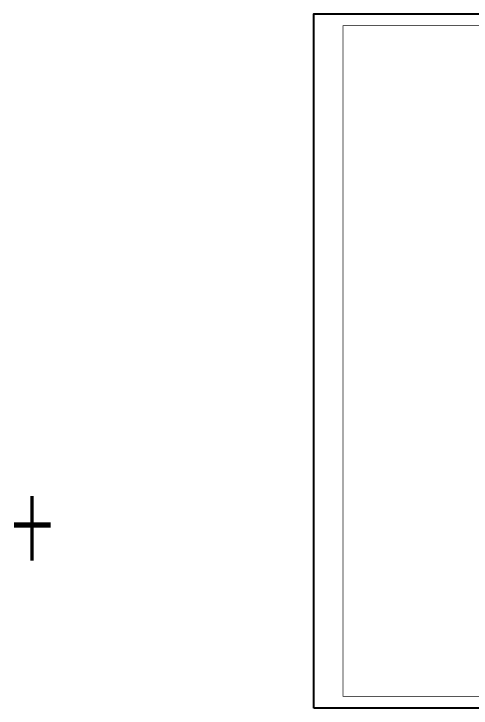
# Model space of a CAD drawing. Extents: x -3200779283 to -8106663, y 659664 to 1123462.
# Drawn here: x -8216462 to -8177288, y 976378 to 1035778 of the extents above; entities that cross this region are included whole.
import ezdxf
from ezdxf.enums import TextEntityAlignment as Align

# ---------------------------------------------------------------- set-up
doc = ezdxf.new("R2010")
doc.units = 0
doc.header["$LTSCALE"] = 1000
doc.header["$MEASUREMENT"] = 0
for name, color, linetype in [('3#4#5#$0$BORDER', 7, 'Continuous'), ('3#4#5#$0$TEXT', 7, 'Continuous'), ('3#4#5#模板$0$BORDER', 7, 'Continuous'), ('3#4#5#模板$0$TEXT', 7, 'Continuous')]:
    doc.layers.add(name, color=color, linetype=linetype)
doc.styles.add('3#4#5#$0$TSSD_Rein', font='tssdeng.shx', dxfattribs={"width": 0.7, "bigfont": 'hztxt.shx'})
doc.styles.add('3#4#5#模板$0$TSSD_Rein', font='tssdeng.shx', dxfattribs={"width": 0.7, "bigfont": 'hztxt.shx'})

msp = doc.modelspace()

# ---------------------------------------------------------------- linework, layer by layer
at = {"layer": '3#4#5#$0$BORDER'}
msp.add_lwpolyline([(-8190763, 976378), (-8190763, 1035778), (-8106663, 1035778), (-8106663, 976378)], close=True, dxfattribs=at)
at = {"layer": '3#4#5#$0$BORDER', "const_width": 50}
msp.add_lwpolyline([(-8188263, 977378), (-8188263, 1034778), (-8107663, 1034778), (-8107663, 977378)], close=True, dxfattribs=at)
at = {"layer": '3#4#5#模板$0$BORDER'}
msp.add_lwpolyline([(-8190763, 976378), (-8190763, 1035778), (-8106663, 1035778), (-8106663, 976378)], close=True, dxfattribs=at)
at = {"layer": '3#4#5#模板$0$BORDER', "const_width": 50}
msp.add_lwpolyline([(-8188263, 977378), (-8188263, 1034778), (-8107663, 1034778), (-8107663, 977378)], close=True, dxfattribs=at)

# ---------------------------------------------------------------- texts
at = {"layer": '3#4#5#$0$TEXT', "style": '3#4#5#$0$TSSD_Rein', "width": 0.7}
msp.add_text('十', height=5000, dxfattribs=at).set_placement((-8216655, 987505), align=Align.BOTTOM_LEFT)
at = {"layer": '3#4#5#模板$0$TEXT', "style": '3#4#5#模板$0$TSSD_Rein', "width": 0.7}
msp.add_text('十', height=5000, dxfattribs=at).set_placement((-8216655, 987505), align=Align.BOTTOM_LEFT)

doc.saveas('drawing.dxf')
